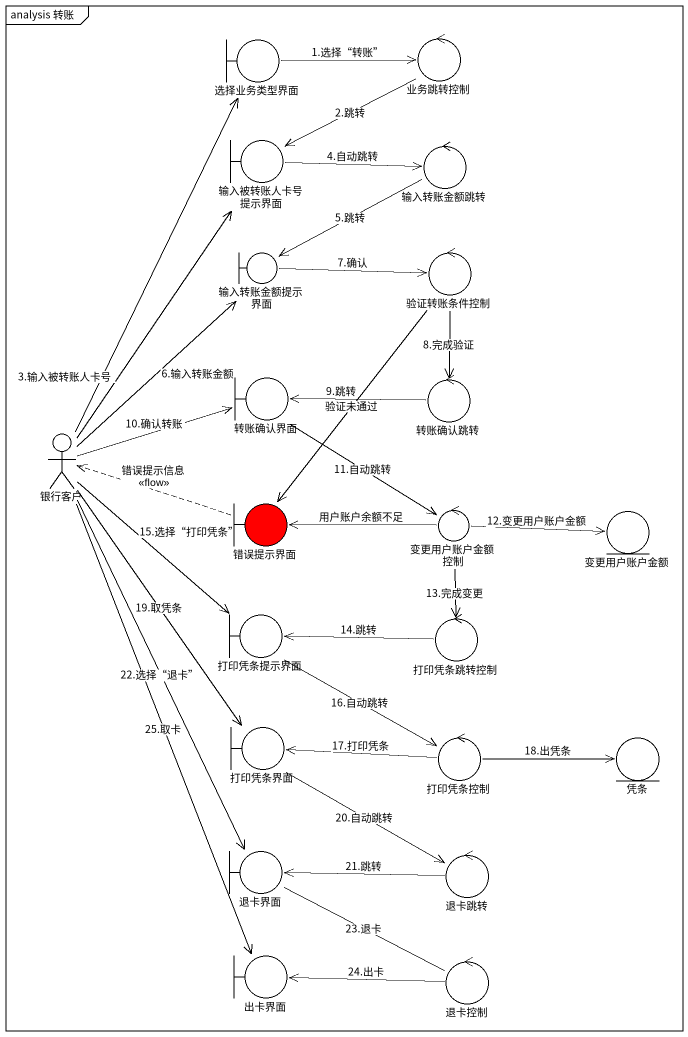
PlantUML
@startuml
mainframe analysis 转账
boundary 选择业务类型界面
control 业务跳转控制
boundary 输入被转账人卡号提示界面
control 输入转账金额跳转
boundary 输入转账金额提示界面
control 验证转账条件控制
boundary 转账确认界面
control 转账确认跳转
actor 银行客户
boundary 错误提示界面 #FF0000
control 变更用户账户金额控制
entity 变更用户账户金额
boundary 打印凭条提示界面
control 打印凭条跳转控制
boundary 打印凭条界面
control 打印凭条控制
entity 凭条
boundary 退卡界面
control 退卡跳转
boundary 出卡界面
control 退卡控制
选择业务类型界面 -right-> 业务跳转控制 : 1.选择“转账”
业务跳转控制 --> 输入被转账人卡号提示界面 : 2.跳转
输入被转账人卡号提示界面 -right-> 输入转账金额跳转 : 4.自动跳转
输入转账金额跳转 -left-> 输入转账金额提示界面 : 5.跳转
输入转账金额提示界面 -right-> 验证转账条件控制 : 7.确认
验证转账条件控制 --> 转账确认跳转 : 8.完成验证
验证转账条件控制 --> 错误提示界面 : 验证未通过
转账确认界面 --> 变更用户账户金额控制 : 11.自动跳转
转账确认跳转 -left-> 转账确认界面 : 9.跳转
银行客户 -up-> 选择业务类型界面
银行客户 -up-> 输入被转账人卡号提示界面 : 3.输入被转账人卡号
银行客户 -up-> 输入转账金额提示界面 : 6.输入转账金额
银行客户 -right-> 转账确认界面 : 10.确认转账
银行客户 --> 打印凭条提示界面 : 15.选择“打印凭条”
银行客户 --> 打印凭条界面 : 19.取凭条
银行客户 --> 退卡界面 : 22.选择“退卡”
银行客户 --> 出卡界面 : 25.取卡
错误提示界面 .left.> 银行客户 : 错误提示信息\n<<flow>>
变更用户账户金额控制 -left-> 错误提示界面 : 用户账户余额不足
变更用户账户金额控制 -right-> 变更用户账户金额 : 12.变更用户账户金额
变更用户账户金额控制 --> 打印凭条跳转控制 : 13.完成变更
打印凭条提示界面 --> 打印凭条控制 : 16.自动跳转
打印凭条跳转控制 -left-> 打印凭条提示界面 : 14.跳转
打印凭条界面 --> 退卡跳转 : 20.自动跳转
打印凭条控制 -left-> 打印凭条界面 : 17.打印凭条
打印凭条控制 -right-> 凭条 : 18.出凭条
退卡界面 -right- 退卡控制 : 23.退卡
退卡跳转 -left-> 退卡界面 : 21.跳转
退卡控制 -left-> 出卡界面 : 24.出卡
@enduml
